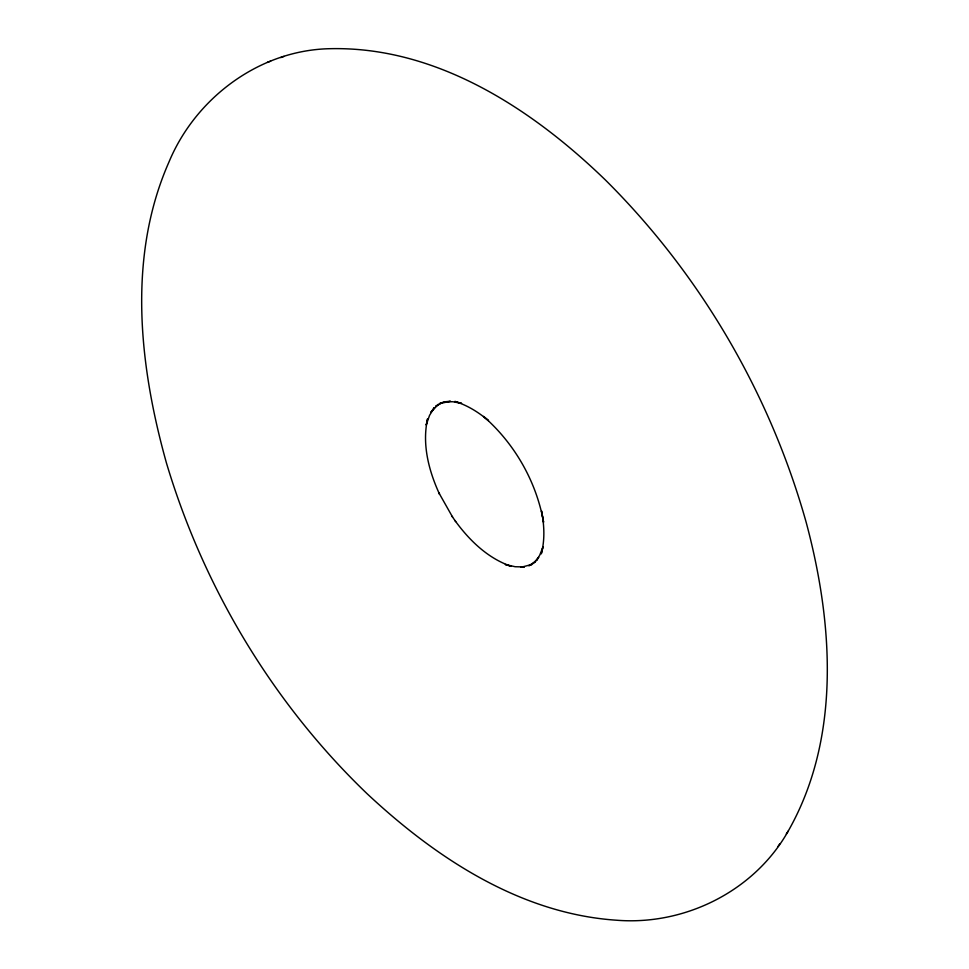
<?xml version="1.0" encoding="UTF-8"?>
<svg xmlns="http://www.w3.org/2000/svg" width="969" height="969" viewBox="0 0 969 969"><rect width="100%" height="100%" fill="white"/><g stroke="black" fill="none" stroke-linecap="round" stroke-linejoin="round"><path stroke-width="1.45" d="M542.967 547.206L541.259 553.893C545.05 539.878 544.287 525.041 541.514 510.917L543.585 522.243C536.366 481.569 514.624 443.548 483.519 416.416L488.509 420.655C478.577 412.297 467.324 405.163 454.8 401.445L461.341 403.274M542.967 546.964L539.697 555.249L536.475 560.53L538.691 557.417L532.902 563.643L535.7 561.378L528.759 565.751L531.945 564.442L521.056 567.277L524.374 566.938L515.145 566.732L505.333 564.515L511.269 566.344C487.77 558.338 469.202 540.23 454.921 520.486M788.172 831.16C841.31 737.736 833.074 622.788 806.208 522.448C770.101 393.753 700.381 274.384 605.552 180.137C532.078 108.928 436.74 46.464 330.708 48.68C259.971 49.734 195.702 97.603 168.921 162.126C127.096 256.991 139.27 365.725 166.414 462.879C203.66 587.723 272.955 703.337 367.021 793.647C435.699 857.831 520.329 913.767 616.587 920.223C684.72 925.686 754.342 891.177 788.172 831.16L786.307 833.982M777.925 846.591L779.815 843.72M267.335 62.355L270.63 61.18M280.756 57.595L284.026 56.42M461.547 403.358L452.886 401.747L443.741 401.893L450.476 401.251L439.381 403.661L442.748 402.365L435.614 406.423L438.351 404.327L430.648 412.624L434.342 407.537L429.533 415.41L426.19 425.028L427.583 418.874C421.866 444.347 428.819 470.886 439.49 494.093L438.969 493.003L452.571 517.071M452.038 516.295L455.696 521.613"/></g></svg>
